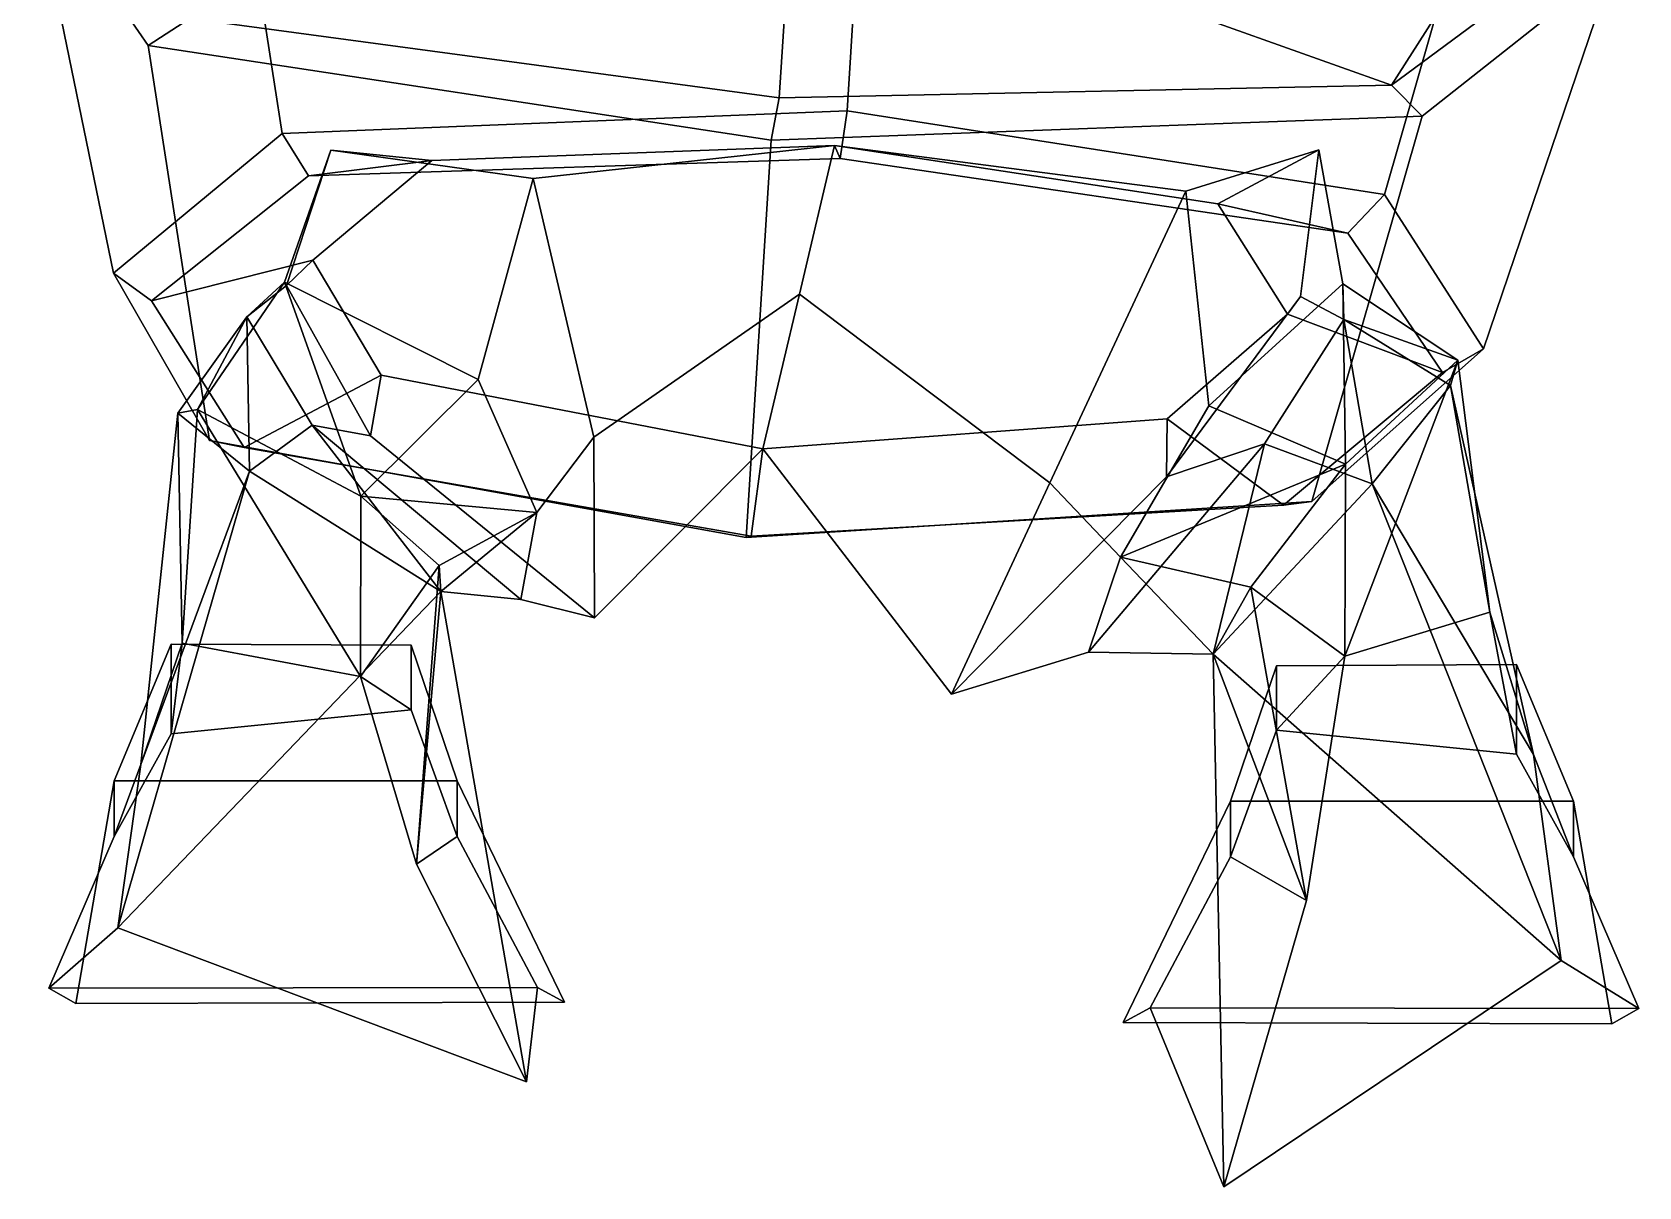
# Model space of a CAD drawing. Extents: x -195 to 200, y -179 to 297.
# Drawn here: x -108.6 to 119.2, y -179 to -15.2 of the extents above; entities that cross this region are included whole.
import ezdxf

# ---------------------------------------------------------------- set-up
doc = ezdxf.new("R2010")
doc.units = 0

msp = doc.modelspace()

# ---------------------------------------------------------------- linework, layer by layer
for points in [[(6.974534, -26.38765, 150.970642), (10.507104, 29.918318, 141.220795), (-81.818726, 26.383326, 106.260727), (-73.118515, -29.609142, 115.39666)], [(6.974534, -26.38765, 150.970642), (83.173058, -38.263897, 109.708908), (98.814499, 16.380629, 99.687134), (10.507104, 29.918318, 141.220795)], [(-81.818726, 26.383326, 106.260727), (-108.568024, 6.745622, 13.142147), (-97.021233, -49.404476, 22.17449), (-73.118515, -29.609142, 115.39666)], [(98.814499, 16.380629, 99.687134), (83.173058, -38.263897, 109.708908), (97.224564, -60.160973, 15.10551), (115.712578, -5.674069, 4.980145)], [(-92.107994, -17.163, -89.916832), (-108.568024, 6.745622, 13.142147), (-102.070427, 7.593446, 12.700049), (-86.206985, -13.332989, -77.197708)], [(-86.206985, -13.332989, -77.197708), (-0.581256, 7.415386, -111.088402), (-2.643515, -24.576633, -113.94561)], [(84.150909, -22.76668, -83.397362), (-2.643515, -24.576633, -113.94561), (-0.581256, 7.415386, -111.088402)], [(84.150909, -22.76668, -83.397362), (-0.581256, 7.415386, -111.088402), (103.923149, 8.168273, -80.156937)], [(109.366005, -4.115006, 5.00547), (84.150909, -22.76668, -83.397362), (103.923149, 8.168273, -80.156937)], [(-97.021233, -49.404476, 22.17449), (-108.568024, 6.745622, 13.142147), (-92.107994, -17.163, -89.916832), (-83.407776, -73.155472, -80.780891)], [(88.525238, -27.165697, -96.490417), (84.150909, -22.76668, -83.397362), (109.366005, -4.115006, 5.00547), (115.712578, -5.674069, 4.980145)], [(97.224564, -60.160973, 15.10551), (72.883797, -81.810226, -86.468643), (88.525238, -27.165697, -96.490417), (115.712578, -5.674069, 4.980145)], [(-92.107994, -17.163, -89.916832), (-86.206985, -13.332989, -77.197708), (-2.643515, -24.576633, -113.94561), (-3.789745, -30.585308, -131.459747)], [(-83.407776, -73.155472, -80.780891), (-92.107994, -17.163, -89.916832), (-3.789745, -30.585308, -131.459747), (-7.327543, -86.917061, -121.716171)], [(88.525238, -27.165697, -96.490417), (-3.789745, -30.585308, -131.459747), (-2.643515, -24.576633, -113.94561), (84.150909, -22.76668, -83.397362)], [(6.974534, -26.38765, 150.970642), (-73.118515, -29.609142, 115.39666), (-69.375885, -35.605701, 106.411568), (6.016785, -33.145821, 137.752716)], [(72.883797, -81.810226, -86.468643), (-7.327543, -86.917061, -121.716171), (-3.789745, -30.585308, -131.459747), (88.525238, -27.165697, -96.490417)], [(6.974534, -26.38765, 150.970642), (6.016785, -33.145821, 137.752716), (77.980614, -43.765671, 101.048973), (83.173058, -38.263897, 109.708908)], [(-73.118515, -29.609142, 115.39666), (-97.021233, -49.404476, 22.17449), (-91.665848, -53.364204, 22.603374), (-69.375885, -35.605701, 106.411568)], [(6.016785, -33.145821, 137.752716), (-69.375885, -35.605701, 106.411568), (-51.891758, -33.435169, 87.174057), (5.215019, -31.33758, 112.76844)], [(5.215019, -31.33758, 112.76844), (-51.891758, -33.435169, 87.174057), (-66.216927, -31.965021, 55.038582), (-37.505169, -35.990955, 92.143745)], [(0.233674, -52.419682, 17.792946), (5.215019, -31.33758, 112.76844), (-37.505169, -35.990955, 92.143745), (-28.943281, -72.659256, 32.533562)], [(35.737354, -79.137123, 35.090424), (55.034084, -37.796909, 88.249672), (5.215019, -31.33758, 112.76844), (0.233674, -52.419682, 17.792946)], [(5.215019, -31.33758, 112.76844), (55.034084, -37.796909, 88.249672), (73.87397, -31.946972, 43.436153), (59.555443, -39.606636, 83.118279)], [(6.016785, -33.145821, 137.752716), (5.215019, -31.33758, 112.76844), (59.555443, -39.606636, 83.118279), (77.980614, -43.765671, 101.048973)], [(-69.375885, -35.605701, 106.411568), (-91.665848, -53.364204, 22.603374), (-68.782089, -47.586868, 20.571022), (-51.891758, -33.435169, 87.174057)], [(-72.804337, -50.685726, 31.561371), (-66.216927, -31.965021, 55.038582), (-72.493607, -51.151478, 11.749368), (-78.104263, -55.634624, 9.651154)], [(-45.332817, -64.481003, 60.657719), (-37.505169, -35.990955, 92.143745), (-66.216927, -31.965021, 55.038582), (-72.804337, -50.685726, 31.561371)], [(-51.891758, -33.435169, 87.174057), (-68.782089, -47.586868, 20.571022), (-72.493607, -51.151478, 11.749368), (-66.216927, -31.965021, 55.038582)], [(58.250061, -68.214249, 57.330524), (77.249847, -50.928314, 19.168098), (73.87397, -31.946972, 43.436153), (55.034084, -37.796909, 88.249672)], [(59.555443, -39.606636, 83.118279), (73.87397, -31.946972, 43.436153), (71.254601, -52.735443, 0.567255), (69.408241, -55.239262, 15.542009)], [(77.249847, -50.928314, 19.168098), (77.435593, -56.004635, -3.636183), (71.254601, -52.735443, 0.567255), (73.87397, -31.946972, 43.436153)], [(-45.332817, -64.481003, 60.657719), (-37.004509, -83.37207, 37.980888), (-28.943281, -72.659256, 32.533562), (-37.505169, -35.990955, 92.143745)], [(58.250061, -68.214249, 57.330524), (55.034084, -37.796909, 88.249672), (35.737354, -79.137123, 35.090424), (45.764549, -89.711418, 39.054668)], [(83.173058, -38.263897, 109.708908), (77.980614, -43.765671, 101.048973), (91.411118, -63.50222, 15.94085), (97.224564, -60.160973, 15.10551)], [(77.980614, -43.765671, 101.048973), (59.555443, -39.606636, 83.118279), (69.408241, -55.239262, 15.542009), (91.411118, -63.50222, 15.94085)], [(-91.665848, -53.364204, 22.603374), (-78.48143, -74.142281, -67.196892), (-59.086792, -63.886074, -50.008205), (-68.782089, -47.586868, 20.571022)], [(-68.782089, -47.586868, 20.571022), (-59.086792, -63.886074, -50.008205), (-60.574619, -72.465126, -29.192642), (-72.493607, -51.151478, 11.749368)], [(-97.021233, -49.404476, 22.17449), (-83.407776, -73.155472, -80.780891), (-78.48143, -74.142281, -67.196892), (-91.665848, -53.364204, 22.603374)], [(-61.964874, -81.048088, 79.627304), (-72.804337, -50.685726, 31.561371), (-85.139984, -68.736237, 54.08889)], [(-85.139984, -68.736237, 54.08889), (-72.804337, -50.685726, 31.561371), (-78.104263, -55.634624, 9.651154)], [(-78.104263, -55.634624, 9.651154), (-72.493607, -51.151478, 11.749368), (-60.574619, -72.465126, -29.192642), (-68.873779, -70.961723, -3.46809)], [(-61.964874, -81.048088, 79.627304), (-45.332817, -64.481003, 60.657719), (-72.804337, -50.685726, 31.561371)], [(77.655266, -76.504372, 70.644073), (77.249847, -50.928314, 19.168098), (58.250061, -68.214249, 57.330524)], [(77.655266, -76.504372, 70.644073), (93.598419, -61.775059, 37.4016), (77.249847, -50.928314, 19.168098)], [(93.598419, -61.775059, 37.4016), (77.435593, -56.004635, -3.636183), (77.249847, -50.928314, 19.168098)], [(-4.947289, -74.346611, -80.988548), (0.233674, -52.419682, 17.792946), (-28.943281, -72.659256, 32.533562), (-28.824701, -98.298805, -37.442753)], [(35.737354, -79.137123, 35.090424), (0.233674, -52.419682, 17.792946), (-4.947289, -74.346611, -80.988548), (21.807064, -109.094162, -30.887213)], [(69.408241, -55.239262, 15.542009), (71.254601, -52.735443, 0.567255), (52.276405, -78.290192, -34.002819), (52.360405, -70.057541, -54.06398)], [(77.435593, -56.004635, -3.636183), (66.162872, -73.629753, -12.508015), (52.276405, -78.290192, -34.002819), (71.254601, -52.735443, 0.567255)], [(-85.139984, -68.736237, 54.08889), (-78.104263, -55.634624, 9.651154), (-87.920807, -69.279907, 34.099709)], [(-87.920807, -69.279907, 34.099709), (-78.104263, -55.634624, 9.651154), (-77.759323, -77.517532, 21.51951)], [(-77.759323, -77.517532, 21.51951), (-78.104263, -55.634624, 9.651154), (-68.873779, -70.961723, -3.46809)], [(91.411118, -63.50222, 15.94085), (69.408241, -55.239262, 15.542009), (52.360405, -70.057541, -54.06398), (68.875061, -82.302254, -72.559479)], [(81.406677, -79.276985, 8.078756), (66.162872, -73.629753, -12.508015), (77.435593, -56.004635, -3.636183)], [(93.598419, -61.775059, 37.4016), (92.553246, -65.334679, 16.817739), (77.435593, -56.004635, -3.636183)], [(92.553246, -65.334679, 16.817739), (81.406677, -79.276985, 8.078756), (77.435593, -56.004635, -3.636183)], [(97.224564, -60.160973, 15.10551), (91.411118, -63.50222, 15.94085), (68.875061, -82.302254, -72.559479), (72.883797, -81.810226, -86.468643)], [(98.10656, -97.482643, 23.892879), (93.598419, -61.775059, 37.4016), (77.563843, -103.726845, 52.422623)], [(77.563843, -103.726845, 52.422623), (93.598419, -61.775059, 37.4016), (77.655266, -76.504372, 70.644073)], [(98.10656, -97.482643, 23.892879), (92.553246, -65.334679, 16.817739), (93.598419, -61.775059, 37.4016)], [(-78.48143, -74.142281, -67.196892), (-6.63992, -86.711662, -103.563042), (-4.947289, -74.346611, -80.988548), (-59.086792, -63.886074, -50.008205)], [(-61.964874, -81.048088, 79.627304), (-37.004509, -83.37207, 37.980888), (-45.332817, -64.481003, 60.657719)], [(-59.086792, -63.886074, -50.008205), (-4.947289, -74.346611, -80.988548), (-28.824701, -98.298805, -37.442753), (-60.574619, -72.465126, -29.192642)], [(104.32608, -117.670403, 2.204464), (81.406677, -79.276985, 8.078756), (92.553246, -65.334679, 16.817739)], [(104.32608, -117.670403, 2.204464), (92.553246, -65.334679, 16.817739), (98.10656, -97.482643, 23.892879)], [(77.655266, -76.504372, 70.644073), (58.250061, -68.214249, 57.330524), (45.764549, -89.711418, 39.054668)], [(-93.169525, -119.100761, 6.377069), (-87.299637, -101.867165, 31.354345), (-87.920807, -69.279907, 34.099709)], [(-93.169525, -119.100761, 6.377069), (-87.920807, -69.279907, 34.099709), (-77.759323, -77.517532, 21.51951)], [(-87.299637, -101.867165, 31.354345), (-85.139984, -68.736237, 54.08889), (-87.920807, -69.279907, 34.099709)], [(-87.299637, -101.867165, 31.354345), (-62.009521, -106.612488, 55.078239), (-85.139984, -68.736237, 54.08889)], [(-62.009521, -106.612488, 55.078239), (-61.964874, -81.048088, 79.627304), (-85.139984, -68.736237, 54.08889)], [(68.875061, -82.302254, -72.559479), (52.360405, -70.057541, -54.06398), (-4.947289, -74.346611, -80.988548), (-6.63992, -86.711662, -103.563042)], [(52.360405, -70.057541, -54.06398), (52.276405, -78.290192, -34.002819), (21.807064, -109.094162, -30.887213), (-4.947289, -74.346611, -80.988548)], [(-77.759323, -77.517532, 21.51951), (-68.873779, -70.961723, -3.46809), (-50.61002, -94.55777, 29.520567)], [(-68.873779, -70.961723, -3.46809), (-60.574619, -72.465126, -29.192642), (-28.824701, -98.298805, -37.442753), (-39.285809, -95.674828, 6.766234)], [(-50.61002, -94.55777, 29.520567), (-68.873779, -70.961723, -3.46809), (-39.285809, -95.674828, 6.766234)], [(-37.004509, -83.37207, 37.980888), (-39.285809, -95.674828, 6.766234), (-28.824701, -98.298805, -37.442753), (-28.943281, -72.659256, 32.533562)], [(-83.407776, -73.155472, -80.780891), (-7.327543, -86.917061, -121.716171), (-6.63992, -86.711662, -103.563042), (-78.48143, -74.142281, -67.196892)], [(66.162872, -73.629753, -12.508015), (41.193188, -103.139526, 8.598029), (21.807064, -109.094162, -30.887213), (52.276405, -78.290192, -34.002819)], [(58.898746, -103.430405, 25.532003), (41.193188, -103.139526, 8.598029), (66.162872, -73.629753, -12.508015)], [(81.406677, -79.276985, 8.078756), (58.898746, -103.430405, 25.532003), (66.162872, -73.629753, -12.508015)], [(77.655266, -76.504372, 70.644073), (45.764549, -89.711418, 39.054668), (64.246811, -93.958878, 54.13826)], [(77.563843, -103.726845, 52.422623), (77.655266, -76.504372, 70.644073), (64.246811, -93.958878, 54.13826)], [(-96.43718, -142.230301, -29.111738), (-93.169525, -119.100761, 6.377069), (-77.759323, -77.517532, 21.51951)], [(-96.43718, -142.230301, -29.111738), (-77.759323, -77.517532, 21.51951), (-50.61002, -94.55777, 29.520567)], [(45.764549, -89.711418, 39.054668), (35.737354, -79.137123, 35.090424), (21.807064, -109.094162, -30.887213), (41.193188, -103.139526, 8.598029)], [(108.21907, -146.854141, -27.934998), (58.898746, -103.430405, 25.532003), (81.406677, -79.276985, 8.078756)], [(108.21907, -146.854141, -27.934998), (81.406677, -79.276985, 8.078756), (104.32608, -117.670403, 2.204464)], [(-62.009521, -106.612488, 55.078239), (-50.873615, -90.887947, 58.790363), (-61.964874, -81.048088, 79.627304)], [(-61.964874, -81.048088, 79.627304), (-50.873615, -90.887947, 58.790363), (-37.004509, -83.37207, 37.980888)], [(72.883797, -81.810226, -86.468643), (68.875061, -82.302254, -72.559479), (-6.63992, -86.711662, -103.563042), (-7.327543, -86.917061, -121.716171)], [(-50.873615, -90.887947, 58.790363), (-50.61002, -94.55777, 29.520567), (-37.004509, -83.37207, 37.980888)], [(-50.61002, -94.55777, 29.520567), (-39.285809, -95.674828, 6.766234), (-37.004509, -83.37207, 37.980888)], [(-54.067982, -133.237076, 24.733271), (-50.873615, -90.887947, 58.790363), (-62.009521, -106.612488, 55.078239)], [(-54.067982, -133.237076, 24.733271), (-50.61002, -94.55777, 29.520567), (-50.873615, -90.887947, 58.790363)], [(58.898746, -103.430405, 25.532003), (45.764549, -89.711418, 39.054668), (41.193188, -103.139526, 8.598029)], [(64.246811, -93.958878, 54.13826), (45.764549, -89.711418, 39.054668), (58.898746, -103.430405, 25.532003)], [(-38.470821, -164.06987, -4.167544), (-96.43718, -142.230301, -29.111738), (-50.61002, -94.55777, 29.520567)], [(-38.470821, -164.06987, -4.167544), (-50.61002, -94.55777, 29.520567), (-54.067982, -133.237076, 24.733271)], [(72.115921, -138.385422, 30.035568), (64.246811, -93.958878, 54.13826), (58.898746, -103.430405, 25.532003)], [(72.115921, -138.385422, 30.035568), (77.563843, -103.726845, 52.422623), (64.246811, -93.958878, 54.13826)], [(77.563843, -103.726845, 52.422623), (67.864189, -114.22226, 59.301991), (101.896149, -117.602806, 59.301991), (98.10656, -97.482643, 23.892879)], [(104.32608, -117.670403, 2.204464), (98.10656, -97.482643, 23.892879), (101.896149, -117.602806, 59.301991), (109.98008, -132.159775, 67.32592)], [(-93.169525, -119.100761, 6.377069), (-96.9506, -129.272736, 67.773148), (-88.866669, -114.715775, 59.749226), (-87.299637, -101.867165, 31.354345)], [(-96.950592, -121.395897, 128.525696), (-88.866661, -102.011269, 113.242035), (-88.866669, -114.715775, 59.749226), (-96.9506, -129.272736, 67.773148)], [(-48.321056, -121.395897, 128.525696), (-54.834705, -102.185371, 113.242035), (-88.866661, -102.011269, 113.242035), (-96.950592, -121.395897, 128.525696)], [(-62.009521, -106.612488, 55.078239), (-87.299637, -101.867165, 31.354345), (-88.866669, -114.715775, 59.749226), (-54.834709, -111.335236, 59.749226)], [(-54.834705, -102.185371, 113.242035), (-54.834709, -111.335236, 59.749226), (-88.866669, -114.715775, 59.749226), (-88.866661, -102.011269, 113.242035)], [(-48.321056, -121.395897, 128.525696), (-48.32106, -129.272736, 67.773148), (-54.834709, -111.335236, 59.749226), (-54.834705, -102.185371, 113.242035)], [(60.420551, -178.969223, 11.316729), (72.115921, -138.385422, 30.035568), (58.898746, -103.430405, 25.532003)], [(60.420551, -178.969223, 11.316729), (58.898746, -103.430405, 25.532003), (108.21907, -146.854141, -27.934998)], [(72.115921, -138.385422, 30.035568), (61.35054, -132.159775, 67.32592), (67.864189, -114.22226, 59.301991), (77.563843, -103.726845, 52.422623)], [(-54.067982, -133.237076, 24.733271), (-62.009521, -106.612488, 55.078239), (-54.834709, -111.335236, 59.749226), (-48.32106, -129.272736, 67.773148)], [(61.350544, -124.282936, 128.078445), (67.864189, -105.072403, 112.794792), (67.864189, -114.22226, 59.301991), (61.35054, -132.159775, 67.32592)], [(61.350544, -124.282936, 128.078445), (109.98008, -124.282936, 128.078445), (101.896149, -104.8983, 112.794792), (67.864189, -105.072403, 112.794792)], [(67.864189, -105.072403, 112.794792), (101.896149, -104.8983, 112.794792), (101.896149, -117.602806, 59.301991), (67.864189, -114.22226, 59.301991)], [(109.98008, -124.282936, 128.078445), (109.98008, -132.159775, 67.32592), (101.896149, -117.602806, 59.301991), (101.896149, -104.8983, 112.794792)], [(108.21907, -146.854141, -27.934998), (104.32608, -117.670403, 2.204464), (109.98008, -132.159775, 67.32592), (119.244286, -153.671524, 59.684093)], [(-96.43718, -142.230301, -29.111738), (-106.214813, -150.784485, 60.131325), (-96.9506, -129.272736, 67.773148), (-93.169525, -119.100761, 6.377069)], [(-102.393898, -152.951416, 128.525696), (-96.950592, -121.395897, 128.525696), (-96.9506, -129.272736, 67.773148), (-106.214813, -150.784485, 60.131325)], [(-33.087547, -152.777298, 128.525696), (-48.321056, -121.395897, 128.525696), (-96.950592, -121.395897, 128.525696), (-102.393898, -152.951416, 128.525696)], [(-33.087547, -152.777298, 128.525696), (-36.908466, -150.684998, 56.310402), (-48.32106, -129.272736, 67.773148), (-48.321056, -121.395897, 128.525696)], [(46.117035, -155.664322, 128.078445), (115.423393, -155.838455, 128.078445), (109.98008, -124.282936, 128.078445), (61.350544, -124.282936, 128.078445)], [(46.117035, -155.664322, 128.078445), (61.350544, -124.282936, 128.078445), (61.35054, -132.159775, 67.32592), (49.937943, -153.572037, 55.863171)], [(115.423393, -155.838455, 128.078445), (119.244286, -153.671524, 59.684093), (109.98008, -132.159775, 67.32592), (109.98008, -124.282936, 128.078445)], [(-38.470821, -164.06987, -4.167544), (-54.067982, -133.237076, 24.733271), (-48.32106, -129.272736, 67.773148), (-36.908466, -150.684998, 56.310402)], [(60.420551, -178.969223, 11.316729), (49.937943, -153.572037, 55.863171), (61.35054, -132.159775, 67.32592), (72.115921, -138.385422, 30.035568)], [(-96.43718, -142.230301, -29.111738), (-38.470821, -164.06987, -4.167544), (-36.908466, -150.684998, 56.310402), (-106.214813, -150.784485, 60.131325)], [(108.21907, -146.854141, -27.934998), (119.244286, -153.671524, 59.684093), (49.937943, -153.572037, 55.863171), (60.420551, -178.969223, 11.316729)], [(-102.393898, -152.951416, 128.525696), (-106.214813, -150.784485, 60.131325), (-36.908466, -150.684998, 56.310402), (-33.087547, -152.777298, 128.525696)], [(115.423393, -155.838455, 128.078445), (46.117035, -155.664322, 128.078445), (49.937943, -153.572037, 55.863171), (119.244286, -153.671524, 59.684093)]]:
    msp.add_3dface(points)

doc.saveas('drawing.dxf')
